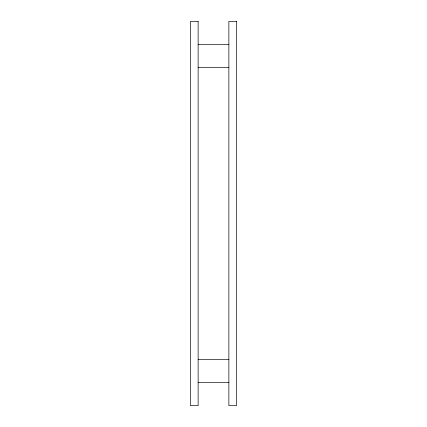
<?xml version="1.0" encoding="UTF-8"?>
<svg xmlns="http://www.w3.org/2000/svg" width="427" height="427" viewBox="0 0 427 427"><rect width="100%" height="100%" fill="white"/><g stroke="black" fill="none" stroke-linecap="round" stroke-linejoin="round"><path stroke-width="0.64" d="M198.128 44.408L228.872 44.408M198.128 67.466L228.872 67.466M198.128 359.534L228.872 359.534M198.128 382.592L228.872 382.592M198.128 21.35L190.442 21.35L190.442 405.65L198.128 405.65L198.128 21.35M236.558 21.35L228.872 21.35L228.872 405.65L236.558 405.65L236.558 21.35"/></g></svg>
